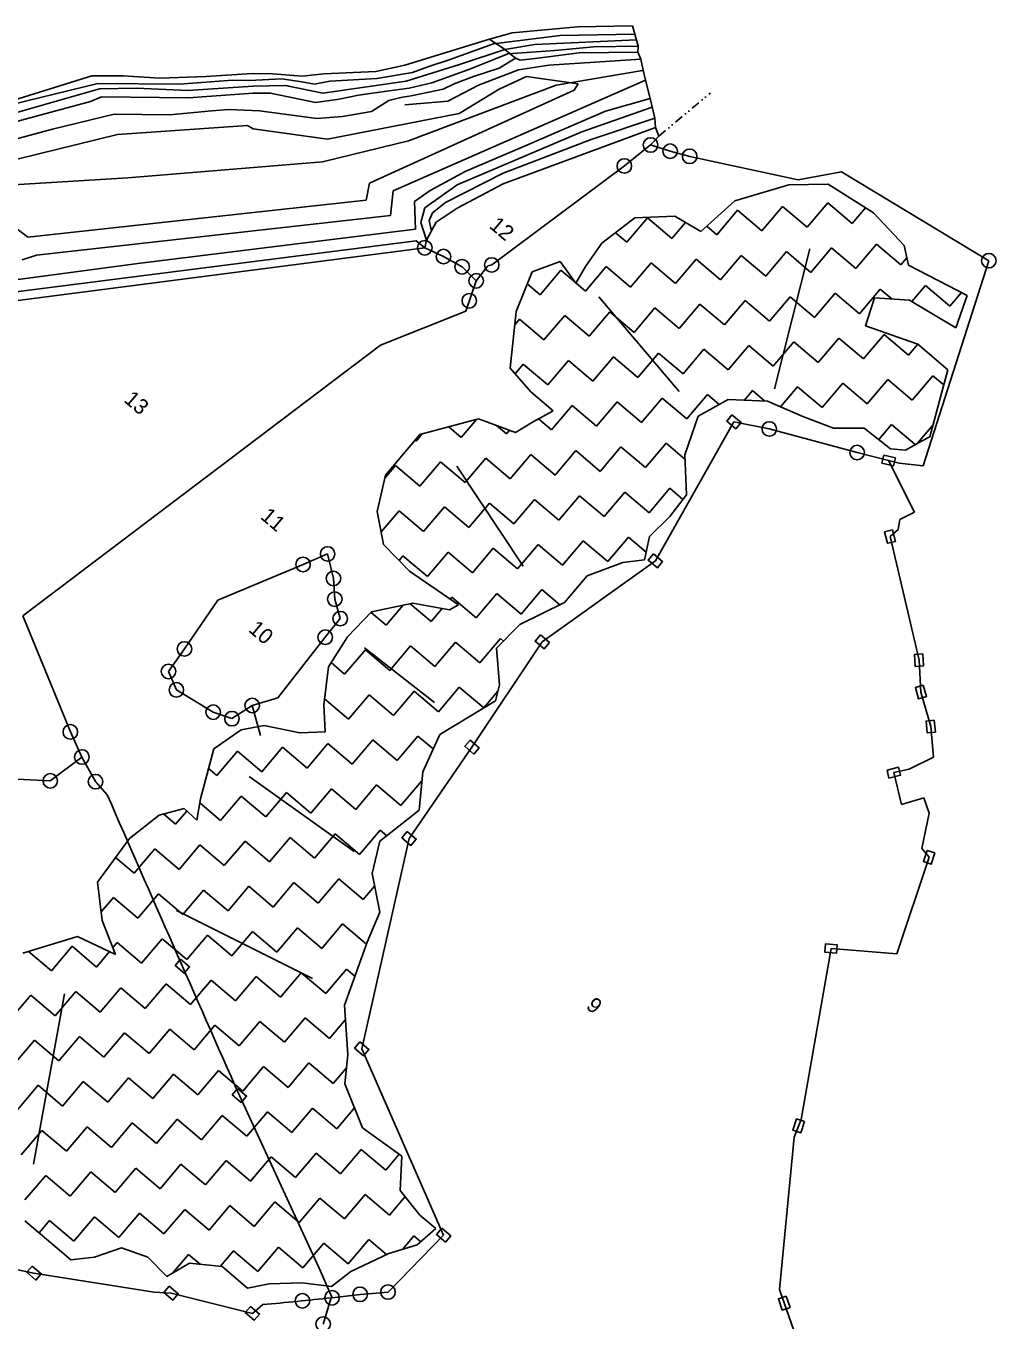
# Model space of a CAD drawing. Header units: metres. Extents: x 343167 to 344976, y 1761516 to 1763297.
# Drawn here: x 344332 to 344898, y 1762542 to 1763297 of the extents above; entities that cross this region are included whole.
import ezdxf

# ---------------------------------------------------------------- set-up
doc = ezdxf.new("R2010")
doc.units = ezdxf.units.M
doc.header["$MEASUREMENT"] = 0
doc.linetypes.add('DASHDOT', pattern=[1, 0.5, -0.25, 0, -0.25])
doc.linetypes.add('DIVIDE', pattern=[1.25, 0.5, -0.25, 0, -0.25, 0, -0.25])
for name, color, linetype in [('LINE_WATER', 4, 'Continuous'), ('OTHERS', 1, 'Continuous'), ('POLY_HATCH', 12, 'Continuous'), ('POLY_PARCEL', 6, 'Continuous'), ('POLY_WATER', 4, 'Continuous'), ('SYM_ARROW', 1, 'Continuous'), ('TEXT_PARCEL', 7, 'Continuous'), ('V_BOUND_LINE', 7, 'Continuous'), ('V_BOUND_STREAM_LINE', 7, 'DASHDOT'), ('V_DIVIDE_LINE', 7, 'DIVIDE')]:
    doc.layers.add(name, color=color, linetype=linetype)
doc.styles.add('TEXT_MAP', font='')
doc.styles.get('TEXT_MAP').set_extended_font_data('Kruti Dev 050')

msp = doc.modelspace()

# ---------------------------------------------------------------- linework, layer by layer
for points in [[(344743.53, 1763070.43), (344748.82, 1763065.95), (344745.72, 1763062.3), (344740.43, 1763066.77)], [(344832.12, 1763046.93), (344838.84, 1763045.25), (344837.68, 1763040.6), (344830.96, 1763042.28)], [(344837.27, 1763003.26), (344838.85, 1762996.52), (344834.19, 1762995.42), (344832.6, 1763002.17)], [(344697.79, 1762989.19), (344703.07, 1762984.71), (344699.98, 1762981.06), (344694.69, 1762985.53)], [(344631.73, 1762941.95), (344637.02, 1762937.47), (344633.92, 1762933.81), (344628.63, 1762938.29)], [(344854.83, 1762930.83), (344855.25, 1762923.91), (344850.47, 1762923.62), (344850.05, 1762930.54)], [(344855.14, 1762912.61), (344857.04, 1762905.94), (344852.43, 1762904.63), (344850.53, 1762911.3)], [(344861.56, 1762892.17), (344862.22, 1762885.27), (344857.45, 1762884.82), (344856.79, 1762891.71)], [(344590.66, 1762880.6), (344595.95, 1762876.12), (344592.85, 1762872.47), (344587.56, 1762876.95)], [(344834.02, 1762863.12), (344840.76, 1762864.72), (344841.86, 1762860.05), (344835.12, 1762858.46)], [(344554.01, 1762827.3), (344559.3, 1762822.82), (344556.2, 1762819.16), (344550.91, 1762823.64)], [(344861.92, 1762814.71), (344859.73, 1762808.13), (344855.18, 1762809.65), (344857.37, 1762816.22)], [(344798.07, 1762761.68), (344804.97, 1762761.11), (344804.58, 1762756.33), (344797.67, 1762756.9)], [(344421.75, 1762752.69), (344427.03, 1762748.22), (344423.93, 1762744.56), (344418.65, 1762749.04)], [(344526.41, 1762704.57), (344531.7, 1762700.09), (344528.6, 1762696.43), (344523.31, 1762700.91)], [(344454.99, 1762677.32), (344460.28, 1762672.84), (344457.18, 1762669.19), (344451.89, 1762673.66)], [(344785.79, 1762658.06), (344783.66, 1762651.47), (344779.1, 1762652.95), (344781.23, 1762659.54)], [(344574.13, 1762595.82), (344579.42, 1762591.34), (344576.32, 1762587.69), (344571.04, 1762592.16)], [(344335.16, 1762573.67), (344340.45, 1762569.19), (344337.35, 1762565.53), (344332.06, 1762570.01)], [(344415.11, 1762561.96), (344420.39, 1762557.48), (344417.3, 1762553.82), (344412.01, 1762558.3)], [(344775.11, 1762556.09), (344777.4, 1762549.55), (344772.88, 1762547.96), (344770.58, 1762554.5)], [(344462.61, 1762550.14), (344467.89, 1762545.66), (344464.8, 1762542), (344459.51, 1762546.48)]]:
    msp.add_lwpolyline(points, close=True)
for centre in [(344696.01, 1763227.86), (344707.45, 1763224.21), (344718.84, 1763221.22), (344680.72, 1763215.62), (344564.27, 1763167.86), (344575.19, 1763162.74), (344893.39, 1763160.34), (344586.05, 1763156.8), (344603.33, 1763157.85), (344594.27, 1763148.59), (344590.24, 1763136.95), (344765.28, 1763062.16), (344816.55, 1763048.36), (344507.57, 1762989.21), (344493.23, 1762983.09), (344510.99, 1762974.9), (344511.75, 1762962.84), (344514.92, 1762951.47), (344424.02, 1762933.77), (344506.18, 1762940.61), (344414.72, 1762920.64), (344419.33, 1762909.88), (344440.8, 1762896.9), (344463.56, 1762900.79), (344451.75, 1762893.1), (344357.46, 1762885.37), (344364.21, 1762870.72), (344345.76, 1762856.8), (344372.15, 1762856.34), (344526.55, 1762557.16), (344542.82, 1762558.5), (344492.9, 1762553.38), (344510.17, 1762555.18), (344504.97, 1762539.78)]:
    msp.add_circle(centre, 4.24)
at = {"layer": 'LINE_WATER'}
for p, q in [((344604.39, 1763286.88), (344578.42, 1763277.57)), ((344643.29, 1763291.65), (344604.39, 1763286.88)), ((344611.03, 1763283.63), (344628.49, 1763286.54)), ((344628.49, 1763286.54), (344687.72, 1763289.26)), ((344686.71, 1763292.59), (344643.29, 1763291.65)), ((344688.71, 1763285.59), (344662.99, 1763285.09)), ((344584.47, 1763274.81), (344611.03, 1763283.63)), ((344605.61, 1763278.16), (344590.06, 1763271.84)), ((344612.76, 1763280.96), (344605.61, 1763278.16)), ((344617.3, 1763278.57), (344607.72, 1763272.75)), ((344640.13, 1763283.05), (344612.76, 1763280.96)), ((344628.65, 1763278.24), (344619.92, 1763277.27)), ((344654.42, 1763281.66), (344628.65, 1763278.24)), ((344690.26, 1763277.87), (344636.59, 1763274.45)), ((344662.99, 1763285.09), (344640.13, 1763283.05)), ((344688.61, 1763281.96), (344654.42, 1763281.66)), ((344557.16, 1763270.16), (344536.33, 1763266.56)), ((344553.32, 1763265.1), (344584.47, 1763274.81)), ((344566.68, 1763273.58), (344557.16, 1763270.16)), ((344578.42, 1763277.57), (344566.68, 1763273.58)), ((344590.06, 1763271.84), (344568.39, 1763264.06)), ((344607.72, 1763272.75), (344592.79, 1763267.75)), ((344618.95, 1763271.68), (344595.52, 1763262.81)), ((344636.59, 1763274.45), (344618.95, 1763271.68)), ((344373.51, 1763263.79), (344292.42, 1763243.82)), ((344421.07, 1763263.27), (344373.51, 1763263.79)), ((344452.08, 1763265.75), (344421.07, 1763263.27)), ((344462, 1763265.46), (344452.08, 1763265.75)), ((344480.8, 1763266.45), (344462, 1763265.46)), ((344492.5, 1763264.67), (344480.8, 1763266.45)), ((344499.94, 1763263.44), (344492.5, 1763264.67)), ((344508.9, 1763265.06), (344499.94, 1763263.44)), ((344504.72, 1763258.16), (344553.32, 1763265.1)), ((344536.33, 1763266.56), (344508.9, 1763265.06)), ((344693.07, 1763265.66), (344545.73, 1763201.16)), ((344568.39, 1763264.06), (344555.2, 1763261.06)), ((344581.32, 1763263.54), (344575.03, 1763260.5)), ((344595.52, 1763262.81), (344577.77, 1763253.4)), ((344592.79, 1763267.75), (344581.32, 1763263.54)), ((344607.63, 1763260.49), (344623.58, 1763267.76)), ((344623.58, 1763267.76), (344653.71, 1763263.61)), ((344653.71, 1763263.61), (344651.42, 1763259.79)), ((344295.74, 1763238.13), (344374.48, 1763260.65)), ((344375.67, 1763256.05), (344369.17, 1763253.25)), ((344374.48, 1763260.65), (344396.1, 1763260.95)), ((344426.42, 1763255.41), (344375.67, 1763256.05)), ((344396.1, 1763260.95), (344425.95, 1763259.71)), ((344425.95, 1763259.71), (344464.06, 1763262.2)), ((344437.07, 1763256.07), (344426.42, 1763255.41)), ((344464.22, 1763258.08), (344437.07, 1763256.07)), ((344464.06, 1763262.2), (344482.96, 1763262.52)), ((344474.16, 1763258.17), (344464.22, 1763258.08)), ((344500.43, 1763252.61), (344474.16, 1763258.17)), ((344482.96, 1763262.52), (344504.72, 1763258.16)), ((344525.69, 1763256.94), (344514.38, 1763254.69)), ((344543.56, 1763259.54), (344525.69, 1763256.94)), ((344651.42, 1763259.79), (344532.08, 1763205.56)), ((344550.36, 1763255.65), (344543.22, 1763253.8)), ((344555.2, 1763261.06), (344543.56, 1763259.54)), ((344556.25, 1763256.45), (344550.36, 1763255.65)), ((344575.03, 1763260.5), (344556.25, 1763256.45)), ((344584.38, 1763246.21), (344607.63, 1763260.49)), ((344695.85, 1763255.03), (344669.68, 1763247.52)), ((344369.17, 1763253.25), (344308.47, 1763236.91)), ((344439.94, 1763247.79), (344415.23, 1763245.51)), ((344449.94, 1763248.61), (344439.94, 1763247.79)), ((344467.86, 1763247.82), (344449.94, 1763248.61)), ((344501.32, 1763243.32), (344467.86, 1763247.82)), ((344514.38, 1763254.69), (344500.43, 1763252.61)), ((344533.18, 1763247.44), (344516.32, 1763244.55)), ((344543.22, 1763253.8), (344533.18, 1763247.44)), ((344577.77, 1763253.4), (344552.61, 1763251.31)), ((344669.68, 1763247.52), (344623.78, 1763227.68)), ((344655.92, 1763235.62), (344697.02, 1763249.93)), ((344382.99, 1763245.88), (344347.04, 1763237.07)), ((344415.23, 1763245.51), (344382.99, 1763245.88)), ((344516.32, 1763244.55), (344501.32, 1763243.32)), ((344507.51, 1763231.29), (344584.38, 1763246.21)), ((344661.35, 1763231.06), (344698.5, 1763243.48)), ((344347.04, 1763237.07), (344296.36, 1763223.34)), ((344306.73, 1763214.71), (344384.89, 1763234.04)), ((344384.89, 1763234.04), (344460.92, 1763239.29)), ((344460.92, 1763239.29), (344464.07, 1763237.23)), ((344464.07, 1763237.23), (344507.51, 1763231.29)), ((344583.15, 1763204.52), (344655.92, 1763235.62)), ((344623.78, 1763227.68), (344587.88, 1763212.33)), ((344610.07, 1763211.44), (344661.35, 1763231.06)), ((344587.88, 1763212.33), (344567.36, 1763201.27)), ((344576.33, 1763194.27), (344610.07, 1763211.44)), ((344532.08, 1763205.56), (344530.06, 1763195.72)), ((344564.25, 1763191.15), (344583.15, 1763204.52)), ((344530.06, 1763195.72), (344332.62, 1763174.09)), ((344545.73, 1763201.16), (344544.36, 1763186.77)), ((344567.36, 1763201.27), (344558.19, 1763194.83)), ((344558.19, 1763194.83), (344558.85, 1763178.8)), ((344332.62, 1763174.09), (344310.28, 1763190.95)), ((344561.95, 1763182.59), (344564.25, 1763191.15)), ((344566.82, 1763183.77), (344568.79, 1763188.29)), ((344568.79, 1763188.29), (344576.33, 1763194.27)), ((344544.36, 1763186.77), (344337.63, 1763163.62)), ((344565.34, 1763172.26), (344561.95, 1763182.59)), ((344568.16, 1763177.57), (344566.82, 1763183.77)), ((344322.76, 1763141.68), (344559.15, 1763171.98)), ((344558.85, 1763178.8), (344396.79, 1763158.65)), ((344559.15, 1763171.98), (344564.27, 1763167.86)), ((344564.27, 1763167.86), (344565.34, 1763172.26)), ((344396.79, 1763158.65), (344324.04, 1763148.91)), ((344337.63, 1763163.62), (344329.32, 1763160.9))]:
    msp.add_line(p, q, dxfattribs=at)
at = {"layer": 'OTHERS'}
for p, q in [((344685.38, 1763297.35), (344688.71, 1763285.59)), ((344688.71, 1763285.59), (344688.61, 1763281.96)), ((344688.61, 1763281.96), (344690.26, 1763277.87)), ((344690.26, 1763277.87), (344691.73, 1763271.46))]:
    msp.add_line(p, q, dxfattribs=at)
at = {"layer": 'POLY_HATCH'}
for p, q in [((344776.69, 1763204.56), (344745.26, 1763195.33)), ((344799.65, 1763204.91), (344776.69, 1763204.56)), ((344826.08, 1763188.18), (344799.65, 1763204.91)), ((344745.26, 1763195.33), (344725.3, 1763177.35)), ((344844.02, 1763169.21), (344826.08, 1763188.18)), ((344686.82, 1763185.42), (344667.62, 1763170.56)), ((344710.25, 1763186.33), (344686.82, 1763185.42)), ((344725.3, 1763177.35), (344710.25, 1763186.33)), ((344667.62, 1763170.56), (344658.02, 1763157)), ((344846.51, 1763157.67), (344844.02, 1763169.21)), ((344643.22, 1763159.84), (344626.86, 1763153.89)), ((344652.44, 1763147.31), (344643.22, 1763159.84)), ((344658.02, 1763157), (344652.44, 1763147.31)), ((344880.69, 1763140.04), (344846.51, 1763157.67)), ((344626.86, 1763153.89), (344617.55, 1763130.65)), ((344821.35, 1763122.39), (344826.64, 1763138.66)), ((344826.64, 1763138.66), (344847.19, 1763137.29)), ((344847.19, 1763137.29), (344874.09, 1763121.1)), ((344874.09, 1763121.1), (344880.69, 1763140.04)), ((344617.55, 1763130.65), (344614.17, 1763097.67)), ((344851.89, 1763111.62), (344821.35, 1763122.39)), ((344869.48, 1763096.71), (344851.89, 1763111.62)), ((344614.17, 1763097.67), (344626.06, 1763083.83)), ((344858.95, 1763057.53), (344869.48, 1763096.71)), ((344626.06, 1763083.83), (344639.25, 1763072.65)), ((344723.78, 1763069.67), (344741.37, 1763079.29)), ((344741.37, 1763079.29), (344764.22, 1763078.36)), ((344764.22, 1763078.36), (344784.9, 1763069.33)), ((344595.69, 1763068.05), (344561.43, 1763058.85)), ((344617.3, 1763060.12), (344595.69, 1763068.05)), ((344639.25, 1763072.65), (344627.03, 1763066.03)), ((344715.96, 1763047.06), (344723.78, 1763069.67)), ((344784.9, 1763069.33), (344802.83, 1763062.63)), ((344561.43, 1763058.85), (344541.43, 1763035.23)), ((344627.03, 1763066.03), (344617.3, 1763060.12)), ((344802.83, 1763062.63), (344820.72, 1763062.56)), ((344820.72, 1763062.56), (344836.03, 1763050.54)), ((344844.79, 1763049.72), (344854.05, 1763055.08)), ((344854.05, 1763055.08), (344858.95, 1763057.53)), ((344716.89, 1763023.63), (344715.96, 1763047.06)), ((344836.03, 1763050.54), (344844.79, 1763049.72)), ((344541.43, 1763035.23), (344536.57, 1763013.89)), ((344707.21, 1763011.09), (344716.89, 1763023.63)), ((344536.57, 1763013.89), (344540.21, 1762994.77)), ((344695.41, 1762999.39), (344707.21, 1763011.09)), ((344692.45, 1762985.86), (344695.41, 1762999.39)), ((344540.21, 1762994.77), (344555.31, 1762979.15)), ((344659, 1762976.47), (344679.8, 1762984.31)), ((344679.8, 1762984.31), (344692.45, 1762985.86)), ((344555.31, 1762979.15), (344584.02, 1762959.54)), ((344645.75, 1762960.9), (344659, 1762976.47)), ((344557.38, 1762960.42), (344533.27, 1762955.37)), ((344578.65, 1762956.54), (344557.38, 1762960.42)), ((344619.75, 1762948.03), (344645.75, 1762960.9)), ((344533.27, 1762955.37), (344519.15, 1762940.93)), ((344584.02, 1762959.54), (344578.65, 1762956.54)), ((344606.09, 1762934.14), (344619.75, 1762948.03)), ((344519.15, 1762940.93), (344508.13, 1762923.4)), ((344607.86, 1762912.83), (344606.09, 1762934.14)), ((344508.13, 1762923.4), (344505.38, 1762901.2)), ((344605.58, 1762903.44), (344607.86, 1762912.83)), ((344505.38, 1762901.2), (344506.19, 1762885.43)), ((344572.98, 1762883.91), (344605.58, 1762903.44)), ((344457.05, 1762886.5), (344441.1, 1762875.48)), ((344470.62, 1762889.15), (344457.05, 1762886.5)), ((344491.43, 1762884.73), (344470.62, 1762889.15)), ((344506.19, 1762885.43), (344491.43, 1762884.73)), ((344563.04, 1762862.14), (344572.98, 1762883.91)), ((344441.1, 1762875.48), (344433.32, 1762846.23)), ((344561.09, 1762839.77), (344563.04, 1762862.14)), ((344423.8, 1762840.59), (344409.29, 1762836.84)), ((344431.29, 1762833.81), (344423.8, 1762840.59)), ((344433.32, 1762846.23), (344431.29, 1762833.81)), ((344538.08, 1762821.54), (344561.09, 1762839.77)), ((344409.29, 1762836.84), (344392.04, 1762823.16)), ((344392.04, 1762823.16), (344373.22, 1762797.6)), ((344533.52, 1762802.77), (344538.08, 1762821.54)), ((344537.96, 1762780.14), (344533.52, 1762802.77)), ((344373.22, 1762797.6), (344376.1, 1762775.36)), ((344530.73, 1762762.69), (344537.96, 1762780.14)), ((344376.1, 1762775.36), (344383.88, 1762755.56)), ((344361.55, 1762765.99), (344329.66, 1762756.22)), ((344383.88, 1762755.56), (344361.55, 1762765.99)), ((344517.45, 1762725.83), (344530.73, 1762762.69)), ((344519.36, 1762696.87), (344517.45, 1762725.83)), ((344517.68, 1762680.09), (344519.36, 1762696.87)), ((344528, 1762654.37), (344517.68, 1762680.09)), ((344550.84, 1762637.85), (344528, 1762654.37)), ((344549.96, 1762617.85), (344550.84, 1762637.85)), ((344561.38, 1762603.46), (344549.96, 1762617.85)), ((344330.88, 1762600.14), (344351.22, 1762582.9)), ((344570.72, 1762595.55), (344561.38, 1762603.46)), ((344559.77, 1762585.96), (344570.72, 1762595.55)), ((344351.22, 1762582.9), (344357.82, 1762577.31)), ((344371.48, 1762578.95), (344387.38, 1762584.34)), ((344387.38, 1762584.34), (344402.65, 1762578.95)), ((344543.32, 1762581.03), (344559.77, 1762585.96)), ((344357.82, 1762577.31), (344371.48, 1762578.95)), ((344402.65, 1762578.95), (344413.82, 1762567.61)), ((344413.82, 1762567.61), (344426.97, 1762575.33)), ((344426.97, 1762575.33), (344446.04, 1762573.32)), ((344521.2, 1762570.53), (344543.32, 1762581.03)), ((344446.04, 1762573.32), (344460.89, 1762560.75)), ((344509.86, 1762561.7), (344521.2, 1762570.53)), ((344460.89, 1762560.75), (344473.45, 1762563.31)), ((344473.45, 1762563.31), (344492.82, 1762563.88)), ((344492.82, 1762563.88), (344509.86, 1762561.7))]:
    msp.add_line(p, q, dxfattribs=at)
at = {"layer": 'POLY_HATCH', "linetype": 'Continuous'}
for p, q in [((344734.72, 1763175.5), (344746.78, 1763189.74)), ((344746.78, 1763189.74), (344761.03, 1763177.67)), ((344761.03, 1763177.67), (344773.09, 1763191.92)), ((344773.09, 1763191.92), (344787.34, 1763179.85)), ((344787.34, 1763179.85), (344799.4, 1763194.1)), ((344799.4, 1763194.1), (344813.65, 1763182.03)), ((344813.65, 1763182.03), (344821.38, 1763191.16)), ((344682.09, 1763171.14), (344694.16, 1763185.39)), ((344694.16, 1763185.39), (344708.4, 1763173.32)), ((344708.4, 1763173.32), (344716.34, 1763182.69)), ((344728.81, 1763180.5), (344734.72, 1763175.5)), ((344675.54, 1763176.69), (344682.09, 1763171.14)), ((344763.2, 1763151.36), (344775.27, 1763165.61)), ((344775.27, 1763165.61), (344789.51, 1763153.54)), ((344789.51, 1763153.54), (344801.58, 1763167.79)), ((344801.58, 1763167.79), (344815.82, 1763155.72)), ((344815.82, 1763155.72), (344827.89, 1763169.96)), ((344827.89, 1763169.96), (344842.13, 1763157.9)), ((344657.96, 1763142.65), (344670.03, 1763156.9)), ((344670.03, 1763156.9), (344684.27, 1763144.83)), ((344684.27, 1763144.83), (344696.34, 1763159.07)), ((344696.34, 1763159.07), (344710.58, 1763147.01)), ((344710.58, 1763147.01), (344722.65, 1763161.25)), ((344722.65, 1763161.25), (344736.89, 1763149.19)), ((344736.89, 1763149.19), (344748.96, 1763163.43)), ((344748.96, 1763163.43), (344763.2, 1763151.36)), ((344842.13, 1763157.9), (344845.58, 1763161.97)), ((344631.65, 1763140.48), (344643.72, 1763154.72)), ((344643.72, 1763154.72), (344652.4, 1763147.36)), ((344624.06, 1763146.91), (344631.65, 1763140.48)), ((344652.45, 1763147.32), (344657.96, 1763142.65)), ((344818, 1763129.41), (344830.07, 1763143.65)), ((344830.07, 1763143.65), (344836.76, 1763137.99)), ((344848.48, 1763136.51), (344856.38, 1763145.83)), ((344856.38, 1763145.83), (344870.62, 1763133.77)), ((344870.62, 1763133.77), (344877.38, 1763141.74)), ((344712.76, 1763120.7), (344724.83, 1763134.94)), ((344724.83, 1763134.94), (344739.07, 1763122.88)), ((344739.07, 1763122.88), (344751.14, 1763137.12)), ((344751.14, 1763137.12), (344765.38, 1763125.05)), ((344765.38, 1763125.05), (344777.45, 1763139.3)), ((344777.45, 1763139.3), (344791.69, 1763127.23)), ((344791.69, 1763127.23), (344803.76, 1763141.48)), ((344803.76, 1763141.48), (344818, 1763129.41)), ((344633.83, 1763114.16), (344645.9, 1763128.41)), ((344645.9, 1763128.41), (344660.14, 1763116.34)), ((344660.14, 1763116.34), (344672.21, 1763130.59)), ((344672.21, 1763130.59), (344686.45, 1763118.52)), ((344686.45, 1763118.52), (344698.52, 1763132.76)), ((344698.52, 1763132.76), (344712.76, 1763120.7)), ((344616.76, 1763122.89), (344619.59, 1763126.23)), ((344619.59, 1763126.23), (344633.83, 1763114.16)), ((344767.56, 1763098.74), (344779.63, 1763112.99)), ((344779.63, 1763112.99), (344793.87, 1763100.92)), ((344793.87, 1763100.92), (344805.94, 1763115.17)), ((344805.94, 1763115.17), (344820.18, 1763103.1)), ((344820.18, 1763103.1), (344832.25, 1763117.34)), ((344832.25, 1763117.34), (344846.49, 1763105.28)), ((344846.49, 1763105.28), (344851.87, 1763111.62)), ((344662.32, 1763090.03), (344674.38, 1763104.28)), ((344674.38, 1763104.28), (344688.63, 1763092.21)), ((344688.63, 1763092.21), (344700.69, 1763106.45)), ((344700.69, 1763106.45), (344714.94, 1763094.39)), ((344714.94, 1763094.39), (344727, 1763108.63)), ((344727, 1763108.63), (344741.25, 1763096.57)), ((344741.25, 1763096.57), (344753.32, 1763110.81)), ((344753.32, 1763110.81), (344767.56, 1763098.74)), ((344617.03, 1763094.34), (344621.76, 1763099.92)), ((344621.76, 1763099.92), (344636.01, 1763087.85)), ((344636.01, 1763087.85), (344648.07, 1763102.1)), ((344648.07, 1763102.1), (344662.32, 1763090.03)), ((344796.05, 1763074.61), (344808.11, 1763088.85)), ((344808.11, 1763088.85), (344822.36, 1763076.79)), ((344822.36, 1763076.79), (344834.42, 1763091.03)), ((344834.42, 1763091.03), (344848.67, 1763078.97)), ((344848.67, 1763078.97), (344860.73, 1763093.21)), ((344860.73, 1763093.21), (344867.09, 1763087.82)), ((344717.12, 1763068.08), (344729.18, 1763082.32)), ((344729.18, 1763082.32), (344736.14, 1763076.43)), ((344750.76, 1763078.91), (344755.49, 1763084.5)), ((344755.49, 1763084.5), (344762.67, 1763078.42)), ((344771.91, 1763075), (344781.8, 1763086.68)), ((344781.8, 1763086.68), (344796.05, 1763074.61)), ((344638.18, 1763061.54), (344650.25, 1763075.79)), ((344650.25, 1763075.79), (344664.5, 1763063.72)), ((344664.5, 1763063.72), (344676.56, 1763077.97)), ((344676.56, 1763077.97), (344690.81, 1763065.9)), ((344690.81, 1763065.9), (344702.87, 1763080.14)), ((344702.87, 1763080.14), (344717.12, 1763068.08)), ((344585.56, 1763057.19), (344594.5, 1763067.73)), ((344630.6, 1763067.97), (344638.18, 1763061.54)), ((344559.25, 1763055.01), (344562.82, 1763059.22)), ((344578.27, 1763063.37), (344585.56, 1763057.19)), ((344606.15, 1763064.22), (344611.87, 1763059.37)), ((344611.87, 1763059.37), (344613.65, 1763061.46)), ((344829.16, 1763055.94), (344836.6, 1763064.72)), ((344836.6, 1763064.72), (344850.44, 1763053)), ((344851.8, 1763053.78), (344860.8, 1763064.41)), ((344558.63, 1763055.54), (344559.25, 1763055.01)), ((344666.67, 1763037.41), (344678.74, 1763051.66)), ((344678.74, 1763051.66), (344692.98, 1763039.59)), ((344692.98, 1763039.59), (344705.05, 1763053.83)), ((344705.05, 1763053.83), (344716.06, 1763044.51)), ((344587.74, 1763030.88), (344599.81, 1763045.12)), ((344599.81, 1763045.12), (344614.05, 1763033.06)), ((344614.05, 1763033.06), (344626.12, 1763047.3)), ((344626.12, 1763047.3), (344640.36, 1763035.23)), ((344640.36, 1763035.23), (344652.43, 1763049.48)), ((344652.43, 1763049.48), (344666.67, 1763037.41)), ((344541.04, 1763033.51), (344547.19, 1763040.77)), ((344547.19, 1763040.77), (344561.43, 1763028.7)), ((344561.43, 1763028.7), (344573.5, 1763042.94)), ((344573.5, 1763042.94), (344587.74, 1763030.88)), ((344616.23, 1763006.75), (344628.3, 1763020.99)), ((344628.3, 1763020.99), (344642.54, 1763008.92)), ((344642.54, 1763008.92), (344654.61, 1763023.17)), ((344654.61, 1763023.17), (344668.85, 1763011.1)), ((344668.85, 1763011.1), (344680.92, 1763025.34)), ((344680.92, 1763025.34), (344695.16, 1763013.28)), ((344695.16, 1763013.28), (344707.23, 1763027.52)), ((344707.23, 1763027.52), (344714.89, 1763021.04)), ((344538.83, 1763002.02), (344549.37, 1763014.46)), ((344549.37, 1763014.46), (344563.61, 1763002.39)), ((344563.61, 1763002.39), (344575.68, 1763016.63)), ((344575.68, 1763016.63), (344589.92, 1763004.57)), ((344589.92, 1763004.57), (344601.99, 1763018.81)), ((344601.99, 1763018.81), (344616.23, 1763006.75)), ((344671.03, 1762984.79), (344683.1, 1762999.03)), ((344683.1, 1762999.03), (344693.42, 1762990.29)), ((344592.1, 1762978.26), (344604.16, 1762992.5)), ((344604.16, 1762992.5), (344618.41, 1762980.43)), ((344618.41, 1762980.43), (344630.47, 1762994.68)), ((344630.47, 1762994.68), (344644.72, 1762982.61)), ((344644.72, 1762982.61), (344656.78, 1762996.86)), ((344656.78, 1762996.86), (344671.03, 1762984.79)), ((344549.24, 1762985.43), (344551.54, 1762988.15)), ((344551.54, 1762988.15), (344565.79, 1762976.08)), ((344565.79, 1762976.08), (344577.85, 1762990.32)), ((344577.85, 1762990.32), (344592.1, 1762978.26)), ((344620.59, 1762954.12), (344632.65, 1762968.37)), ((344632.65, 1762968.37), (344643.05, 1762959.56)), ((344579.09, 1762962.91), (344580.03, 1762964.01)), ((344580.03, 1762964.01), (344594.28, 1762951.95)), ((344594.28, 1762951.95), (344606.34, 1762966.19)), ((344606.34, 1762966.19), (344620.59, 1762954.12)), ((344532.91, 1762955), (344541.65, 1762947.59)), ((344541.65, 1762947.59), (344551.47, 1762959.18)), ((344555.79, 1762960.08), (344567.96, 1762949.77)), ((344567.96, 1762949.77), (344574.37, 1762957.32)), ((344570.14, 1762923.46), (344582.21, 1762937.7)), ((344582.21, 1762937.7), (344596.45, 1762925.64)), ((344596.45, 1762925.64), (344608.52, 1762939.88)), ((344608.52, 1762939.88), (344610.27, 1762938.4)), ((344517.52, 1762919.1), (344529.59, 1762933.35)), ((344529.59, 1762933.35), (344543.83, 1762921.28)), ((344543.83, 1762921.28), (344555.9, 1762935.52)), ((344555.9, 1762935.52), (344570.14, 1762923.46)), ((344509.63, 1762925.79), (344517.52, 1762919.1)), ((344546.01, 1762894.97), (344558.08, 1762909.21)), ((344558.08, 1762909.21), (344572.32, 1762897.15)), ((344572.32, 1762897.15), (344584.39, 1762911.39)), ((344584.39, 1762911.39), (344598.63, 1762899.33)), ((344598.63, 1762899.33), (344606.98, 1762909.18)), ((344505.8, 1762904.57), (344519.7, 1762892.79)), ((344519.7, 1762892.79), (344531.77, 1762907.04)), ((344531.77, 1762907.04), (344546.01, 1762894.97)), ((344467.06, 1762888.45), (344467.08, 1762888.44)), ((344467.08, 1762888.44), (344467.1, 1762888.46)), ((344495.57, 1762864.3), (344507.63, 1762878.55)), ((344507.63, 1762878.55), (344521.88, 1762866.48)), ((344521.88, 1762866.48), (344533.94, 1762880.73)), ((344533.94, 1762880.73), (344548.19, 1762868.66)), ((344548.19, 1762868.66), (344560.25, 1762882.9)), ((344560.25, 1762882.9), (344569.1, 1762875.41)), ((344442.95, 1762859.95), (344455.01, 1762874.19)), ((344455.01, 1762874.19), (344469.26, 1762862.13)), ((344469.26, 1762862.13), (344481.32, 1762876.37)), ((344481.32, 1762876.37), (344495.57, 1762864.3)), ((344438.07, 1762864.08), (344442.95, 1762859.95)), ((344550.37, 1762842.35), (344562.43, 1762856.59)), ((344562.43, 1762856.59), (344562.55, 1762856.5)), ((344445.12, 1762833.64), (344457.19, 1762847.88)), ((344457.19, 1762847.88), (344471.43, 1762835.82)), ((344471.43, 1762835.82), (344483.5, 1762850.06)), ((344483.5, 1762850.06), (344497.74, 1762837.99)), ((344497.74, 1762837.99), (344509.81, 1762852.24)), ((344509.81, 1762852.24), (344524.06, 1762840.17)), ((344524.06, 1762840.17), (344536.12, 1762854.42)), ((344536.12, 1762854.42), (344550.37, 1762842.35)), ((344432.95, 1762843.95), (344445.12, 1762833.64)), ((344411.72, 1762837.47), (344418.81, 1762831.46)), ((344418.81, 1762831.46), (344425.35, 1762839.18)), ((344499.92, 1762811.68), (344511.99, 1762825.93)), ((344511.99, 1762825.93), (344526.23, 1762813.86)), ((344526.23, 1762813.86), (344538.3, 1762828.1)), ((344538.3, 1762828.1), (344542.2, 1762824.8)), ((344394.68, 1762802.97), (344406.75, 1762817.22)), ((344406.75, 1762817.22), (344420.99, 1762805.15)), ((344420.99, 1762805.15), (344433.06, 1762819.39)), ((344433.06, 1762819.39), (344447.3, 1762807.33)), ((344447.3, 1762807.33), (344459.37, 1762821.57)), ((344459.37, 1762821.57), (344473.61, 1762809.51)), ((344473.61, 1762809.51), (344485.68, 1762823.75)), ((344485.68, 1762823.75), (344499.92, 1762811.68)), ((344383.9, 1762812.11), (344394.68, 1762802.97)), ((344449.48, 1762781.02), (344461.55, 1762795.26)), ((344461.55, 1762795.26), (344475.79, 1762783.19)), ((344475.79, 1762783.19), (344487.86, 1762797.44)), ((344487.86, 1762797.44), (344502.1, 1762785.37)), ((344502.1, 1762785.37), (344514.17, 1762799.62)), ((344514.17, 1762799.62), (344528.41, 1762787.55)), ((344528.41, 1762787.55), (344534.98, 1762795.31)), ((344375.46, 1762780.28), (344382.61, 1762788.73)), ((344382.61, 1762788.73), (344396.86, 1762776.66)), ((344396.86, 1762776.66), (344408.93, 1762790.91)), ((344408.93, 1762790.91), (344423.17, 1762778.84)), ((344423.17, 1762778.84), (344435.24, 1762793.08)), ((344435.24, 1762793.08), (344449.48, 1762781.02)), ((344504.28, 1762759.06), (344516.34, 1762773.31)), ((344516.34, 1762773.31), (344530.3, 1762761.49)), ((344399.04, 1762750.35), (344411.1, 1762764.59)), ((344411.1, 1762764.59), (344425.35, 1762752.53)), ((344425.35, 1762752.53), (344437.41, 1762766.77)), ((344437.41, 1762766.77), (344451.66, 1762754.71)), ((344451.66, 1762754.71), (344463.72, 1762768.95)), ((344463.72, 1762768.95), (344477.97, 1762756.88)), ((344477.97, 1762756.88), (344490.03, 1762771.13)), ((344490.03, 1762771.13), (344504.28, 1762759.06)), ((344333.1, 1762757.27), (344346.42, 1762746)), ((344346.42, 1762746), (344358.48, 1762760.24)), ((344358.48, 1762760.24), (344372.73, 1762748.17)), ((344372.73, 1762748.17), (344380.37, 1762757.2)), ((344382.33, 1762759.51), (344384.79, 1762762.42)), ((344384.79, 1762762.42), (344399.04, 1762750.35)), ((344453.84, 1762728.4), (344465.9, 1762742.64)), ((344465.9, 1762742.64), (344480.15, 1762730.57)), ((344480.15, 1762730.57), (344492.21, 1762744.82)), ((344492.21, 1762744.82), (344506.46, 1762732.75)), ((344506.46, 1762732.75), (344518.52, 1762747)), ((344518.52, 1762747), (344523.54, 1762742.74)), ((344348.59, 1762719.68), (344360.66, 1762733.93)), ((344360.66, 1762733.93), (344374.9, 1762721.86)), ((344374.9, 1762721.86), (344386.97, 1762736.11)), ((344386.97, 1762736.11), (344401.21, 1762724.04)), ((344401.21, 1762724.04), (344413.28, 1762738.28)), ((344413.28, 1762738.28), (344427.52, 1762726.22)), ((344427.52, 1762726.22), (344439.59, 1762740.46)), ((344439.59, 1762740.46), (344453.84, 1762728.4)), ((344322.28, 1762717.51), (344334.35, 1762731.75)), ((344334.35, 1762731.75), (344348.59, 1762719.68)), ((344482.32, 1762704.26), (344494.39, 1762718.51)), ((344494.39, 1762718.51), (344508.63, 1762706.44)), ((344403.39, 1762697.73), (344415.46, 1762711.97)), ((344415.46, 1762711.97), (344429.7, 1762699.91)), ((344429.7, 1762699.91), (344441.77, 1762714.15)), ((344441.77, 1762714.15), (344456.01, 1762702.09)), ((344456.01, 1762702.09), (344468.08, 1762716.33)), ((344468.08, 1762716.33), (344482.32, 1762704.26)), ((344508.63, 1762706.44), (344518, 1762717.5)), ((344324.46, 1762691.2), (344336.53, 1762705.44)), ((344336.53, 1762705.44), (344350.77, 1762693.37)), ((344350.77, 1762693.37), (344362.84, 1762707.62)), ((344362.84, 1762707.62), (344377.08, 1762695.55)), ((344377.08, 1762695.55), (344389.15, 1762709.8)), ((344389.15, 1762709.8), (344403.39, 1762697.73)), ((344458.19, 1762675.78), (344470.26, 1762690.02)), ((344470.26, 1762690.02), (344484.5, 1762677.95)), ((344484.5, 1762677.95), (344496.57, 1762692.2)), ((344496.57, 1762692.2), (344510.81, 1762680.13)), ((344510.81, 1762680.13), (344518.61, 1762689.33)), ((344352.95, 1762667.06), (344365.02, 1762681.31)), ((344365.02, 1762681.31), (344379.26, 1762669.24)), ((344379.26, 1762669.24), (344391.33, 1762683.49)), ((344391.33, 1762683.49), (344405.57, 1762671.42)), ((344405.57, 1762671.42), (344417.64, 1762685.66)), ((344417.64, 1762685.66), (344431.88, 1762673.6)), ((344431.88, 1762673.6), (344443.95, 1762687.84)), ((344443.95, 1762687.84), (344458.19, 1762675.78)), ((344326.64, 1762664.89), (344338.71, 1762679.13)), ((344338.71, 1762679.13), (344352.95, 1762667.06)), ((344486.68, 1762651.64), (344498.75, 1762665.89)), ((344498.75, 1762665.89), (344512.99, 1762653.82)), ((344512.99, 1762653.82), (344523.33, 1762666.02)), ((344407.75, 1762645.11), (344419.81, 1762659.35)), ((344419.81, 1762659.35), (344434.06, 1762647.29)), ((344434.06, 1762647.29), (344446.12, 1762661.53)), ((344446.12, 1762661.53), (344460.37, 1762649.46)), ((344460.37, 1762649.46), (344472.44, 1762663.71)), ((344472.44, 1762663.71), (344486.68, 1762651.64)), ((344328.82, 1762638.58), (344340.88, 1762652.82)), ((344340.88, 1762652.82), (344355.13, 1762640.75)), ((344355.13, 1762640.75), (344367.19, 1762655)), ((344367.19, 1762655), (344381.44, 1762642.93)), ((344381.44, 1762642.93), (344393.5, 1762657.18)), ((344393.5, 1762657.18), (344407.75, 1762645.11)), ((344462.55, 1762623.15), (344474.61, 1762637.4)), ((344474.61, 1762637.4), (344488.86, 1762625.33)), ((344488.86, 1762625.33), (344500.92, 1762639.58)), ((344500.92, 1762639.58), (344515.17, 1762627.51)), ((344515.17, 1762627.51), (344527.23, 1762641.75)), ((344527.23, 1762641.75), (344541.48, 1762629.69)), ((344541.48, 1762629.69), (344549.32, 1762638.95)), ((344357.3, 1762614.44), (344369.37, 1762628.69)), ((344369.37, 1762628.69), (344383.62, 1762616.62)), ((344383.62, 1762616.62), (344395.68, 1762630.86)), ((344395.68, 1762630.86), (344409.93, 1762618.8)), ((344409.93, 1762618.8), (344421.99, 1762633.04)), ((344421.99, 1762633.04), (344436.24, 1762620.98)), ((344436.24, 1762620.98), (344448.3, 1762635.22)), ((344448.3, 1762635.22), (344462.55, 1762623.15)), ((344330.99, 1762612.27), (344343.06, 1762626.51)), ((344343.06, 1762626.51), (344357.3, 1762614.44)), ((344491.03, 1762599.02), (344503.1, 1762613.27)), ((344503.1, 1762613.27), (344517.35, 1762601.2)), ((344517.35, 1762601.2), (344529.41, 1762615.44)), ((344529.41, 1762615.44), (344543.66, 1762603.38)), ((344543.66, 1762603.38), (344552.84, 1762614.22)), ((344412.1, 1762592.49), (344424.17, 1762606.73)), ((344424.17, 1762606.73), (344438.41, 1762594.67)), ((344438.41, 1762594.67), (344450.48, 1762608.91)), ((344450.48, 1762608.91), (344464.72, 1762596.84)), ((344464.72, 1762596.84), (344476.79, 1762611.09)), ((344476.79, 1762611.09), (344491.03, 1762599.02)), ((344339.21, 1762593.08), (344345.24, 1762600.2)), ((344345.24, 1762600.2), (344359.48, 1762588.13)), ((344359.48, 1762588.13), (344371.55, 1762602.38)), ((344371.55, 1762602.38), (344385.79, 1762590.31)), ((344385.79, 1762590.31), (344397.86, 1762604.55)), ((344397.86, 1762604.55), (344412.1, 1762592.49)), ((344551.19, 1762583.39), (344557.9, 1762591.31)), ((344557.9, 1762591.31), (344561.96, 1762587.87)), ((344444.9, 1762573.44), (344452.66, 1762582.6)), ((344452.66, 1762582.6), (344466.9, 1762570.53)), ((344466.9, 1762570.53), (344478.97, 1762584.78)), ((344478.97, 1762584.78), (344493.21, 1762572.71)), ((344493.21, 1762572.71), (344505.28, 1762586.96)), ((344505.28, 1762586.96), (344519.52, 1762574.89)), ((344519.52, 1762574.89), (344531.59, 1762589.13)), ((344531.59, 1762589.13), (344541.93, 1762580.37)), ((344417.15, 1762569.57), (344426.35, 1762580.42)), ((344426.35, 1762580.42), (344433.12, 1762574.68))]:
    msp.add_line(p, q, dxfattribs=at)
at = {"layer": 'POLY_PARCEL'}
for p, q in [((344680.72, 1763215.62), (344696.01, 1763227.86)), ((344696.01, 1763227.86), (344696.01, 1763227.86)), ((344603.33, 1763157.85), (344680.72, 1763215.62)), ((344575.19, 1763162.74), (344564.27, 1763167.86)), ((344586.05, 1763156.8), (344575.19, 1763162.74)), ((344594.27, 1763148.59), (344586.05, 1763156.8)), ((344594.27, 1763148.59), (344601.08, 1763157.33)), ((344601.08, 1763157.33), (344603.33, 1763157.85)), ((344594.27, 1763148.59), (344588.13, 1763130.84)), ((344588.13, 1763130.84), (344538.42, 1763111.04)), ((344538.42, 1763111.04), (344329.66, 1762953.09)), ((344698.88, 1762985.12), (344744.63, 1763066.36)), ((344744.63, 1763066.36), (344765.28, 1763062.16)), ((344765.28, 1763062.16), (344816.55, 1763048.36)), ((344816.55, 1763048.36), (344834.9, 1763043.77)), ((344493.23, 1762983.09), (344443.52, 1762962.18)), ((344507.57, 1762989.21), (344493.23, 1762983.09)), ((344510.99, 1762974.9), (344507.57, 1762989.21)), ((344632.82, 1762937.88), (344698.88, 1762985.12)), ((344511.75, 1762962.84), (344510.99, 1762974.9)), ((344443.52, 1762962.18), (344424.02, 1762933.77)), ((344514.92, 1762951.47), (344511.75, 1762962.84)), ((344329.66, 1762953.09), (344357.46, 1762885.37)), ((344506.18, 1762940.61), (344514.92, 1762951.47)), ((344478.45, 1762905.19), (344506.18, 1762940.61)), ((344591.76, 1762876.54), (344632.82, 1762937.88)), ((344424.02, 1762933.77), (344414.72, 1762920.64)), ((344414.72, 1762920.64), (344419.33, 1762909.88)), ((344419.33, 1762909.88), (344440.8, 1762896.9)), ((344451.75, 1762893.1), (344463.56, 1762900.79)), ((344463.56, 1762900.79), (344478.45, 1762905.19)), ((344463.56, 1762900.79), (344468.37, 1762883.25)), ((344440.8, 1762896.9), (344451.75, 1762893.1)), ((344357.46, 1762885.37), (344364.21, 1762870.72)), ((344345.76, 1762856.8), (344364.21, 1762870.72)), ((344364.21, 1762870.72), (344372.15, 1762856.34)), ((344555.11, 1762823.23), (344591.76, 1762876.54)), ((344284.7, 1762859.8), (344345.76, 1762856.8)), ((344372.15, 1762856.34), (344379.02, 1762848.61)), ((344527.51, 1762700.5), (344555.11, 1762823.23)), ((344575.23, 1762591.75), (344527.51, 1762700.5)), ((344456.09, 1762673.25), (344502.59, 1762572.42)), ((344219.62, 1762593.43), (344336.25, 1762569.6)), ((344542.82, 1762558.5), (344575.23, 1762591.75)), ((344336.25, 1762569.6), (344406.33, 1762558.39)), ((344502.59, 1762572.42), (344510.17, 1762555.18)), ((344406.33, 1762558.39), (344416.2, 1762557.89)), ((344416.2, 1762557.89), (344463.7, 1762546.07)), ((344509.69, 1762555.12), (344504.97, 1762539.78)), ((344509.69, 1762555.12), (344510.17, 1762555.18)), ((344510.17, 1762555.18), (344526.55, 1762557.16)), ((344526.55, 1762557.16), (344542.82, 1762558.5)), ((344463.7, 1762546.07), (344469.83, 1762551.16))]:
    msp.add_line(p, q, dxfattribs=at)
for centre, radius, start, end in [((381951.78, 1779257.03), 40999.38, 203.591406, 203.859082), ((344220.7, 1765258.09), 2718.37, 275.25833, 276.10264)]:
    msp.add_arc(centre, radius, start, end, dxfattribs=at)
at = {"layer": 'POLY_WATER'}
for p, q in [((344615.26, 1763293.27), (344602.12, 1763289.65)), ((344653.35, 1763296.82), (344615.26, 1763293.27)), ((344685.38, 1763297.35), (344653.35, 1763296.82)), ((344602.12, 1763289.65), (344552.59, 1763274.36)), ((344611.03, 1763283.63), (344602.12, 1763289.65)), ((344617.3, 1763278.57), (344611.03, 1763283.63)), ((344619.92, 1763277.27), (344617.3, 1763278.57)), ((344535.79, 1763270.73), (344505.33, 1763269.44)), ((344552.59, 1763274.36), (344535.79, 1763270.73)), ((344370.08, 1763268.12), (344303.61, 1763247.46)), ((344388.37, 1763268.18), (344370.08, 1763268.12)), ((344409.59, 1763266.82), (344388.37, 1763268.18)), ((344436.71, 1763267.85), (344409.59, 1763266.82)), ((344463.52, 1763269.57), (344436.71, 1763267.85)), ((344475.33, 1763269.34), (344463.52, 1763269.57)), ((344492.94, 1763267.94), (344475.33, 1763269.34)), ((344505.33, 1763269.44), (344492.94, 1763267.94)), ((344609.97, 1763205.23), (344698.98, 1763238.08)), ((344583.2, 1763191), (344609.97, 1763205.23)), ((344570.93, 1763182.8), (344583.2, 1763191)), ((344565.34, 1763172.26), (344570.93, 1763182.8)), ((344564.27, 1763167.86), (344565.34, 1763172.26)), ((344320.86, 1763136.36), (344564.27, 1763167.86))]:
    msp.add_line(p, q, dxfattribs=at)
at = {"layer": 'SYM_ARROW'}
for points in [[(344788.9, 1763167.32), (344768.36, 1763085.59)], [(344665.84, 1763139.28), (344712.68, 1763084)], [(344583.04, 1763040.47), (344621.69, 1762982.03)], [(344529.13, 1762934.43), (344570.01, 1762902.55)], [(344461.76, 1762859.28), (344523.06, 1762815.61)], [(344419.46, 1762781.08), (344498.84, 1762741.38)], [(344354.09, 1762732.57), (344336.01, 1762633.11)]]:
    msp.add_lwpolyline(points, dxfattribs=at)
for points in [[(344788.87, 1763167.33), (344788.94, 1763167.5), (344788.93, 1763167.32)], [(344665.81, 1763139.26), (344665.72, 1763139.42), (344665.86, 1763139.3)], [(344583.01, 1763040.46), (344582.94, 1763040.62), (344583.06, 1763040.49)], [(344529.11, 1762934.41), (344528.98, 1762934.54), (344529.14, 1762934.46)], [(344461.75, 1762859.25), (344461.62, 1762859.38), (344461.78, 1762859.3)], [(344419.44, 1762781.06), (344419.3, 1762781.16), (344419.47, 1762781.11)], [(344354.06, 1762732.58), (344354.13, 1762732.75), (344354.12, 1762732.57)]]:
    msp.add_solid(points, dxfattribs=at)
at = {"layer": 'V_BOUND_LINE'}
for p, q in [((344640.94, 1763262.85), (344691.3, 1763271.39)), ((344554.75, 1763230.22), (344640.94, 1763262.85)), ((344504.68, 1763217.93), (344554.75, 1763230.22)), ((344696.01, 1763227.86), (344707.45, 1763224.21)), ((344391, 1763208.6), (344504.68, 1763217.93)), ((344707.45, 1763224.21), (344718.84, 1763221.22)), ((344718.84, 1763221.22), (344782.22, 1763207.43)), ((344782.22, 1763207.43), (344807.38, 1763212.11)), ((344807.38, 1763212.11), (344893.39, 1763160.34)), ((344312.77, 1763203.97), (344391, 1763208.6)), ((344893.39, 1763160.34), (344855.03, 1763040.72)), ((344841.15, 1763042.2), (344834.9, 1763043.77)), ((344834.9, 1763043.77), (344849.96, 1763013.58)), ((344855.03, 1763040.72), (344841.15, 1763042.2)), ((344849.96, 1763013.58), (344841.43, 1763009.24)), ((344841.43, 1763009.24), (344840.43, 1763003.56)), ((344840.43, 1763003.56), (344835.73, 1762999.34)), ((344835.73, 1762999.34), (344852.65, 1762927.23)), ((344852.65, 1762927.23), (344853.79, 1762908.62)), ((344853.79, 1762908.62), (344859.5, 1762888.49)), ((344859.5, 1762888.49), (344861.19, 1762870.66)), ((344861.19, 1762870.66), (344846.83, 1762863.69)), ((344846.83, 1762863.69), (344837.94, 1762861.59)), ((344837.94, 1762861.59), (344842.51, 1762843)), ((344842.51, 1762843), (344855.38, 1762846.81)), ((344855.38, 1762846.81), (344858.59, 1762838.01)), ((344858.59, 1762838.01), (344854.27, 1762817.32)), ((344854.27, 1762817.32), (344858.55, 1762812.18)), ((344858.55, 1762812.18), (344839.78, 1762755.84)), ((344801.32, 1762759), (344783.91, 1762659.15)), ((344839.78, 1762755.84), (344801.32, 1762759)), ((344783.91, 1762659.15), (344779.81, 1762648.92)), ((344779.81, 1762648.92), (344771.17, 1762560.08)), ((344771.17, 1762560.08), (344808.31, 1762454.06))]:
    msp.add_line(p, q, dxfattribs=at)
at = {"layer": 'V_BOUND_LINE', "ltscale": 10}
for p, q in [((344691.73, 1763271.46), (344693.07, 1763265.66)), ((344693.07, 1763265.66), (344695.85, 1763255.03)), ((344695.85, 1763255.03), (344698.5, 1763243.48)), ((344698.5, 1763243.48), (344698.98, 1763238.08)), ((344696.01, 1763227.86), (344700.82, 1763233.07)), ((344698.98, 1763238.08), (344700.82, 1763233.07))]:
    msp.add_line(p, q, dxfattribs=at)
at = {"layer": 'V_BOUND_STREAM_LINE', "ltscale": 10}
msp.add_line((344691.48, 1763271.42), (344691.73, 1763271.46), dxfattribs=at)
at = {"layer": 'V_DIVIDE_LINE', "ltscale": 10}
msp.add_line((344700.82, 1763233.07), (344730.91, 1763258.13), dxfattribs=at)

# ---------------------------------------------------------------- texts
at = {"layer": 'TEXT_PARCEL', "style": 'TEXT_MAP'}
for s, height, p in [('12', 8.961, (344601.35, 1763179.95)), ('13', 8.961, (344388.2, 1763078.39)), ('11', 8.961, (344467.86, 1763010.24)), ('10', 8.961, (344460.85, 1762944.37)), ('9', 8.96, (344657.84, 1762724.54))]:
    msp.add_text(s, height=height, rotation=319.73182, dxfattribs=at).set_placement(p)

doc.saveas('drawing.dxf')
